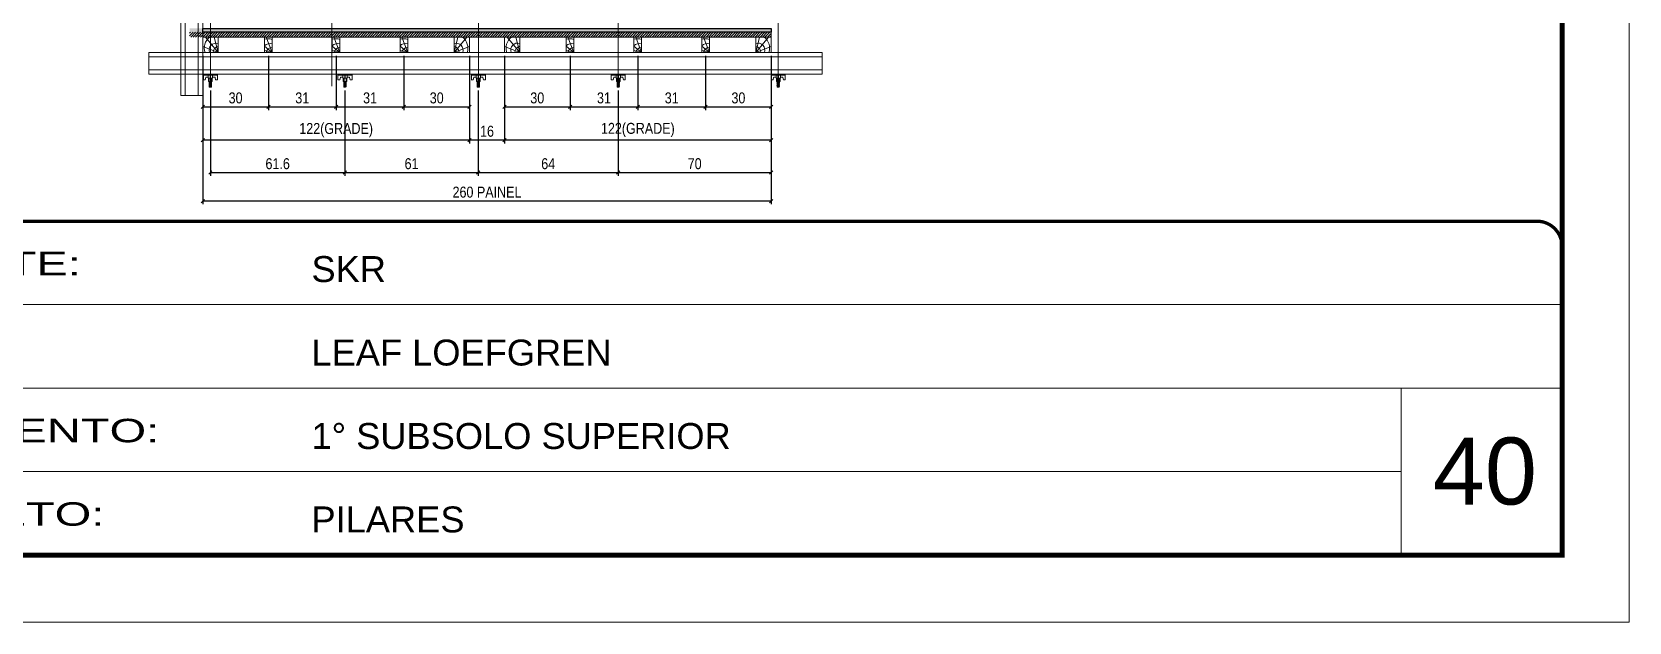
# Model space of a CAD drawing. Extents: x 14400 to 27878, y -21631 to 6985.
# Drawn here: x 19700 to 20653, y -4402 to -4050 of the extents above; entities that cross this region are included whole.
import ezdxf

# ---------------------------------------------------------------- set-up
doc = ezdxf.new("R2010")
doc.units = 0
doc.linetypes.add('CONTINUO', pattern=[0])
doc.linetypes.add('DASHED', pattern=[0.75, 0.5, -0.25])
for name, color, linetype, lineweight in [('CARIMBO', 255, 'Continuous', 9), ('Folhas', 255, 'Continuous', 9), ('Hachura', 251, 'Continuous', 9), ('Madeira', 126, 'Continuous', 18), ('Perfil Metálico', 224, 'Continuous', 18), ('SARRAFO DE PRESSAO', 251, 'DASHED', 9)]:
    doc.layers.add(name, color=color, linetype=linetype, lineweight=lineweight)
doc.layers.add('CHAPA', color=1, linetype='Continuous')
doc.layers.add('COTA', color=241, linetype='Continuous')
doc.styles.add('ARIAL', font='arial.ttf')
doc.styles.add('COTA TECNICA 2X', font='techl___.ttf', dxfattribs={"height": 10})
doc.styles.add('Tecnologia', font='')
doc.styles.get('Tecnologia').set_extended_font_data('Forgotten Futurist')
doc.dimstyles.new('SECAO PILAR', dxfattribs={"dimtxt": 10, "dimasz": 3, "dimexe": 3, "dimexo": 3, "dimgap": 3, "dimtad": 1, "dimdec": 1, "dimlfac": 0.5, "dimzin": 12, "dimdsep": 46, "dimtxsty": 'COTA TECNICA 2X', "dimblk1": 'OBLIQUE', "dimblk2": 'OBLIQUE', "dimsah": 1, "dimcen": 0.9, "dimclrd": 256, "dimclre": 256, "dimclrt": 256, "dimadec": 1, "dimazin": 3, "dimtfac": 1, "dimtdec": 1, "dimtmove": 0, "dimatfit": 3, "dimfxl": 1, "dimtolj": 1, "dimtzin": 12, "dimarcsym": 0})

# ---------------------------------------------------------------- blocks, each defined once
blk = doc.blocks.new('9999999999')
at = {"color": 30, "linetype": 'CONTINUO'}
for p, q in [((98564.56, 34379.64), (99583.98, 34379.64)), ((98564.56, 34329.83), (99487.98, 34329.83)), ((99583.98, 34329.83), (99487.98, 34329.83)), ((99487.98, 34329.83), (99487.98, 34230.21)), ((98564.56, 34280.02), (99487.98, 34280.02))]:
    blk.add_line(p, q, dxfattribs=at)
at = {"color": 30, "linetype": 'CONTINUO', "const_width": 2}
blk.add_lwpolyline([(99583.98, 34230.21), (99583.98, 34414.45, 0.414214), (99568.98, 34429.45), (98228.98, 34429.45, 0.414214), (98213.98, 34414.45), (98213.98, 34245.21, 0.414214), (98228.98, 34230.21), (99583.98, 34230.21)], format="xyb", dxfattribs=at)
at = {"layer": 'Folhas'}
blk.add_lwpolyline([(98138.98, 34190.21), (99623.98, 34190.21), (99623.98, 35240.21), (98138.98, 35240.21)], close=True, dxfattribs=at)
at = {"layer": 'Folhas', "color": 30, "const_width": 3}
blk.add_lwpolyline([(98213.98, 34230.21), (99583.98, 34230.21), (99583.98, 35200.21), (98213.98, 35200.21)], close=True, dxfattribs=at)
at = {"color": 7, "linetype": 'Continuous', "ltscale": 5, "style": 'ARIAL'}
for s, height, p in [('SKR', 15.483, (98837.68, 34393.13)), ('LEAF LOEFGREN', 15.4829, (98837.68, 34343.32)), ('1° SUBSOLO SUPERIOR', 15.4829, (98837.68, 34293.51)), ('PILARES', 15.483, (98837.68, 34243.7))]:
    blk.add_text(s, height=height, dxfattribs=at).set_placement(p)
at = {"layer": 'Folhas', "color": 7, "style": 'Tecnologia', "width": 1.5}
for s, p in [('CLIENTE:', (98573.65, 34397.17)), ('PAVIMENTO:', (98573.65, 34297.5)), ('PROJETO:', (98573.65, 34247.69))]:
    blk.add_text(s, height=14, dxfattribs=at).set_placement(p)
blk = doc.blocks.new('PONTALETE')
at = {"layer": 'Madeira'}
for q in [(2.71, 7), (7, 5.76), (7, 1.74)]:
    blk.add_line((0, 0), q, dxfattribs=at)
blk.add_lwpolyline([(0, 0), (7, 0), (7, 7), (0, 7)], close=True, dxfattribs=at)
for centre, radius, start, end in [((2.04, 0.06), 6.23, 37.28179, 109.09128), ((1.09, 0.9), 3.19, 343.60304, 109.98471), ((-0.21, -0.78), 3.09, 14.63219, 86.0383)]:
    blk.add_arc(centre, radius, start, end, dxfattribs=at)
blk = doc.blocks.new('MEIO PONTALETE')
at = {"layer": 'Madeira'}
for q in [(2.71, 7), (3.5, 2.88), (3.5, 0.87)]:
    blk.add_line((0, 0), q, dxfattribs=at)
blk.add_lwpolyline([(0, 0), (3.5, 0), (3.5, 7), (0, 7)], close=True, dxfattribs=at)
for centre, radius, start, end in [((2.04, 0.06), 6.23, 76.44987, 109.09128), ((1.09, 0.9), 3.19, 40.90626, 109.98471), ((-0.21, -0.78), 3.09, 14.63219, 86.0383)]:
    blk.add_arc(centre, radius, start, end, dxfattribs=at)
blk = doc.blocks.new('_Oblique')
at = {"color": 0, "linetype": 'ByBlock', "lineweight": -2}
blk.add_line((-0.5, -0.5), (0.5, 0.5), dxfattribs=at)
blk = doc.blocks.new('*D1512')
at = {"layer": 'COTA', "lineweight": -2, "transparency": 16777216}
for p, q in [((478.8, 136), (478.8, 86.1)), ((538.8, 136), (538.8, 86.1)), ((478.8, 89.1), (538.8, 89.1))]:
    blk.add_line(p, q, dxfattribs=at)
at = {"layer": 'Defpoints', "color": 0, "transparency": 16777216}
for p in [(478.8, 139), (538.8, 139), (538.8, 89.1)]:
    blk.add_point(p, dxfattribs=at)
at = {"layer": 'COTA', "lineweight": -2, "transparency": 16777216, "xscale": 3, "yscale": 3, "zscale": 3, "rotation": 180}
blk.add_blockref('_Oblique', (478.8, 89.1), dxfattribs=at)
at = {"layer": 'COTA', "lineweight": -2, "transparency": 16777216, "xscale": 3, "yscale": 3, "zscale": 3}
blk.add_blockref('_Oblique', (538.8, 89.1), dxfattribs=at)
at = {"layer": 'COTA', "transparency": 16777216, "insert": (508.8, 97.3), "char_height": 10, "attachment_point": 5, "style": 'COTA TECNICA 2X'}
blk.add_mtext('\\A1;30', dxfattribs=at)
blk = doc.blocks.new('*D1513')
at = {"layer": 'COTA', "lineweight": -2, "transparency": 16777216}
for p, q in [((478.8, 136), (478.8, 55.8)), ((722.8, 136), (722.8, 55.8)), ((722.8, 58.8), (478.8, 58.8))]:
    blk.add_line(p, q, dxfattribs=at)
at = {"layer": 'Defpoints', "color": 0, "transparency": 16777216}
for p in [(478.8, 139), (722.8, 139), (478.8, 58.8)]:
    blk.add_point(p, dxfattribs=at)
at = {"layer": 'COTA', "lineweight": -2, "transparency": 16777216, "xscale": 3, "yscale": 3, "zscale": 3, "rotation": 180}
blk.add_blockref('_Oblique', (478.8, 58.8), dxfattribs=at)
at = {"layer": 'COTA', "lineweight": -2, "transparency": 16777216, "xscale": 3, "yscale": 3, "zscale": 3}
blk.add_blockref('_Oblique', (722.8, 58.8), dxfattribs=at)
at = {"layer": 'COTA', "transparency": 16777216, "insert": (600.8, 68), "char_height": 10, "attachment_point": 5, "style": 'COTA TECNICA 2X'}
blk.add_mtext('\\A1;122(GRADE)', dxfattribs=at)
blk = doc.blocks.new('*D1514')
at = {"layer": 'COTA', "lineweight": -2, "transparency": 16777216}
for p, q in [((538.8, 136), (538.8, 86.1)), ((600.8, 136), (600.8, 86.1)), ((538.8, 89.1), (600.8, 89.1))]:
    blk.add_line(p, q, dxfattribs=at)
at = {"layer": 'Defpoints', "color": 0, "transparency": 16777216}
for p in [(538.8, 139), (600.8, 139), (600.8, 89.1)]:
    blk.add_point(p, dxfattribs=at)
at = {"layer": 'COTA', "lineweight": -2, "transparency": 16777216, "xscale": 3, "yscale": 3, "zscale": 3, "rotation": 180}
blk.add_blockref('_Oblique', (538.8, 89.1), dxfattribs=at)
at = {"layer": 'COTA', "lineweight": -2, "transparency": 16777216, "xscale": 3, "yscale": 3, "zscale": 3}
blk.add_blockref('_Oblique', (600.8, 89.1), dxfattribs=at)
at = {"layer": 'COTA', "transparency": 16777216, "insert": (569.8, 97.3), "char_height": 10, "attachment_point": 5, "style": 'COTA TECNICA 2X'}
blk.add_mtext('\\A1;31', dxfattribs=at)
blk = doc.blocks.new('*D1515')
at = {"layer": 'COTA', "lineweight": -2, "transparency": 16777216}
for p, q in [((600.8, 136), (600.8, 86.1)), ((662.8, 136), (662.8, 86.1)), ((600.8, 89.1), (662.8, 89.1))]:
    blk.add_line(p, q, dxfattribs=at)
at = {"layer": 'Defpoints', "color": 0, "transparency": 16777216}
for p in [(600.8, 139), (662.8, 139), (662.8, 89.1)]:
    blk.add_point(p, dxfattribs=at)
at = {"layer": 'COTA', "lineweight": -2, "transparency": 16777216, "xscale": 3, "yscale": 3, "zscale": 3, "rotation": 180}
blk.add_blockref('_Oblique', (600.8, 89.1), dxfattribs=at)
at = {"layer": 'COTA', "lineweight": -2, "transparency": 16777216, "xscale": 3, "yscale": 3, "zscale": 3}
blk.add_blockref('_Oblique', (662.8, 89.1), dxfattribs=at)
at = {"layer": 'COTA', "transparency": 16777216, "insert": (631.8, 97.3), "char_height": 10, "attachment_point": 5, "style": 'COTA TECNICA 2X'}
blk.add_mtext('\\A1;31', dxfattribs=at)
blk = doc.blocks.new('*D1516')
at = {"layer": 'COTA', "lineweight": -2, "transparency": 16777216}
for p, q in [((662.8, 136), (662.8, 86.1)), ((722.8, 136), (722.8, 86.1)), ((662.8, 89.1), (722.8, 89.1))]:
    blk.add_line(p, q, dxfattribs=at)
at = {"layer": 'Defpoints', "color": 0, "transparency": 16777216}
for p in [(662.8, 139), (722.8, 139), (722.8, 89.1)]:
    blk.add_point(p, dxfattribs=at)
at = {"layer": 'COTA', "lineweight": -2, "transparency": 16777216, "xscale": 3, "yscale": 3, "zscale": 3, "rotation": 180}
blk.add_blockref('_Oblique', (662.8, 89.1), dxfattribs=at)
at = {"layer": 'COTA', "lineweight": -2, "transparency": 16777216, "xscale": 3, "yscale": 3, "zscale": 3}
blk.add_blockref('_Oblique', (722.8, 89.1), dxfattribs=at)
at = {"layer": 'COTA', "transparency": 16777216, "insert": (692.8, 97.3), "char_height": 10, "attachment_point": 5, "style": 'COTA TECNICA 2X'}
blk.add_mtext('\\A1;30', dxfattribs=at)
blk = doc.blocks.new('*D1517')
at = {"layer": 'COTA', "lineweight": -2, "transparency": 16777216}
for p, q in [((202.8, 135.9), (202.8, 86.1)), ((262.8, 135.9), (262.8, 86.1)), ((202.8, 89.1), (262.8, 89.1))]:
    blk.add_line(p, q, dxfattribs=at)
at = {"layer": 'Defpoints', "color": 0, "transparency": 16777216}
for p in [(202.8, 138.9), (262.8, 138.9), (262.8, 89.1)]:
    blk.add_point(p, dxfattribs=at)
at = {"layer": 'COTA', "lineweight": -2, "transparency": 16777216, "xscale": 3, "yscale": 3, "zscale": 3, "rotation": 180}
blk.add_blockref('_Oblique', (202.8, 89.1), dxfattribs=at)
at = {"layer": 'COTA', "lineweight": -2, "transparency": 16777216, "xscale": 3, "yscale": 3, "zscale": 3}
blk.add_blockref('_Oblique', (262.8, 89.1), dxfattribs=at)
at = {"layer": 'COTA', "transparency": 16777216, "insert": (232.8, 97.3), "char_height": 10, "attachment_point": 5, "style": 'COTA TECNICA 2X'}
blk.add_mtext('\\A1;30', dxfattribs=at)
blk = doc.blocks.new('*D1518')
at = {"layer": 'COTA', "lineweight": -2, "transparency": 16777216}
for p, q in [((202.8, 135.9), (202.8, 55.7)), ((446.8, 135.9), (446.8, 55.7)), ((446.8, 58.7), (202.8, 58.7))]:
    blk.add_line(p, q, dxfattribs=at)
at = {"layer": 'Defpoints', "color": 0, "transparency": 16777216}
for p in [(202.8, 138.9), (446.8, 138.9), (202.8, 58.7)]:
    blk.add_point(p, dxfattribs=at)
at = {"layer": 'COTA', "lineweight": -2, "transparency": 16777216, "xscale": 3, "yscale": 3, "zscale": 3, "rotation": 180}
blk.add_blockref('_Oblique', (202.8, 58.7), dxfattribs=at)
at = {"layer": 'COTA', "lineweight": -2, "transparency": 16777216, "xscale": 3, "yscale": 3, "zscale": 3}
blk.add_blockref('_Oblique', (446.8, 58.7), dxfattribs=at)
at = {"layer": 'COTA', "transparency": 16777216, "insert": (324.8, 67.9), "char_height": 10, "attachment_point": 5, "style": 'COTA TECNICA 2X'}
blk.add_mtext('\\A1;122(GRADE)', dxfattribs=at)
blk = doc.blocks.new('*D1519')
at = {"layer": 'COTA', "lineweight": -2, "transparency": 16777216}
for p, q in [((262.8, 135.9), (262.8, 86.1)), ((324.8, 135.9), (324.8, 86.1)), ((262.8, 89.1), (324.8, 89.1))]:
    blk.add_line(p, q, dxfattribs=at)
at = {"layer": 'Defpoints', "color": 0, "transparency": 16777216}
for p in [(262.8, 138.9), (324.8, 138.9), (324.8, 89.1)]:
    blk.add_point(p, dxfattribs=at)
at = {"layer": 'COTA', "lineweight": -2, "transparency": 16777216, "xscale": 3, "yscale": 3, "zscale": 3, "rotation": 180}
blk.add_blockref('_Oblique', (262.8, 89.1), dxfattribs=at)
at = {"layer": 'COTA', "lineweight": -2, "transparency": 16777216, "xscale": 3, "yscale": 3, "zscale": 3}
blk.add_blockref('_Oblique', (324.8, 89.1), dxfattribs=at)
at = {"layer": 'COTA', "transparency": 16777216, "insert": (293.8, 97.3), "char_height": 10, "attachment_point": 5, "style": 'COTA TECNICA 2X'}
blk.add_mtext('\\A1;31', dxfattribs=at)
blk = doc.blocks.new('*D1520')
at = {"layer": 'COTA', "lineweight": -2, "transparency": 16777216}
for p, q in [((324.8, 135.9), (324.8, 86.1)), ((386.8, 135.9), (386.8, 86.1)), ((324.8, 89.1), (386.8, 89.1))]:
    blk.add_line(p, q, dxfattribs=at)
at = {"layer": 'Defpoints', "color": 0, "transparency": 16777216}
for p in [(324.8, 138.9), (386.8, 138.9), (386.8, 89.1)]:
    blk.add_point(p, dxfattribs=at)
at = {"layer": 'COTA', "lineweight": -2, "transparency": 16777216, "xscale": 3, "yscale": 3, "zscale": 3, "rotation": 180}
blk.add_blockref('_Oblique', (324.8, 89.1), dxfattribs=at)
at = {"layer": 'COTA', "lineweight": -2, "transparency": 16777216, "xscale": 3, "yscale": 3, "zscale": 3}
blk.add_blockref('_Oblique', (386.8, 89.1), dxfattribs=at)
at = {"layer": 'COTA', "transparency": 16777216, "insert": (355.8, 97.3), "char_height": 10, "attachment_point": 5, "style": 'COTA TECNICA 2X'}
blk.add_mtext('\\A1;31', dxfattribs=at)
blk = doc.blocks.new('*D1521')
at = {"layer": 'COTA', "lineweight": -2, "transparency": 16777216}
for p, q in [((386.8, 135.9), (386.8, 86.1)), ((446.8, 135.9), (446.8, 86.1)), ((386.8, 89.1), (446.8, 89.1))]:
    blk.add_line(p, q, dxfattribs=at)
at = {"layer": 'Defpoints', "color": 0, "transparency": 16777216}
for p in [(386.8, 138.9), (446.8, 138.9), (446.8, 89.1)]:
    blk.add_point(p, dxfattribs=at)
at = {"layer": 'COTA', "lineweight": -2, "transparency": 16777216, "xscale": 3, "yscale": 3, "zscale": 3, "rotation": 180}
blk.add_blockref('_Oblique', (386.8, 89.1), dxfattribs=at)
at = {"layer": 'COTA', "lineweight": -2, "transparency": 16777216, "xscale": 3, "yscale": 3, "zscale": 3}
blk.add_blockref('_Oblique', (446.8, 89.1), dxfattribs=at)
at = {"layer": 'COTA', "transparency": 16777216, "insert": (416.8, 97.3), "char_height": 10, "attachment_point": 5, "style": 'COTA TECNICA 2X'}
blk.add_mtext('\\A1;30', dxfattribs=at)
blk = doc.blocks.new('*D1560')
at = {"layer": 'COTA', "lineweight": -2, "transparency": 16777216}
for p, q in [((446.8, 135.9), (446.8, 55.7)), ((478.8, 136), (478.8, 55.7)), ((478.8, 58.7), (446.8, 58.7))]:
    blk.add_line(p, q, dxfattribs=at)
at = {"layer": 'Defpoints', "color": 0, "transparency": 16777216}
for p in [(446.8, 138.9), (478.8, 139), (446.8, 58.7)]:
    blk.add_point(p, dxfattribs=at)
at = {"layer": 'COTA', "lineweight": -2, "transparency": 16777216, "xscale": 3, "yscale": 3, "zscale": 3, "rotation": 180}
blk.add_blockref('_Oblique', (446.8, 58.7), dxfattribs=at)
at = {"layer": 'COTA', "lineweight": -2, "transparency": 16777216, "xscale": 3, "yscale": 3, "zscale": 3}
blk.add_blockref('_Oblique', (478.8, 58.7), dxfattribs=at)
at = {"layer": 'COTA', "transparency": 16777216, "insert": (462.8, 66.8), "char_height": 10, "attachment_point": 5, "style": 'COTA TECNICA 2X'}
blk.add_mtext('\\A1;16', dxfattribs=at)
blk = doc.blocks.new('C')
at = {"layer": 'Hachura', "color": 0}
for p, q in [((0, 3.22), (0, -3.22)), ((0.45, 3.22), (0, 3.22)), ((0.46, 3.16), (0, 3.16)), ((0.46, 3.05), (0, 3.05)), ((0.46, 2.88), (0, 2.88)), ((0, 2.75), (0, -1.16)), ((0.46, 2.65), (0, 2.65)), ((0.46, 2.23), (0, 2.23)), ((0.46, 1.51), (0, 1.51)), ((0.39, 0.49), (0.17, 0.49)), ((0.45, -3.23), (0.45, 3.22)), ((0.45, 3.22), (2.58, 3.22)), ((1.74, 0.97), (0.45, 0.97)), ((1.45, 0.1), (0.45, 0.1)), ((1.35, 1.94), (1.35, 0.96)), ((2.58, 2.39), (1.47, 2.09)), ((1.74, -0.97), (1.74, 0.97)), ((1.74, 0.97), (1.74, 0.84)), ((1.74, 0.97), (1.74, 0.84)), ((1.74, 0.84), (3.35, 0.84)), ((3.35, 0.45), (1.74, 0.45)), ((2.58, 3.22), (2.58, 2.39)), ((3.32, 0.84), (3.32, -0.84)), ((3.35, 0.84), (3.35, -0.84)), ((3.68, 0.45), (3.35, 0.45)), ((3.84, -0.52), (3.35, 0.45)), ((3.35, 0.06), (3.67, -0.57)), ((3.68, 0.45), (4.16, -0.52)), ((3.72, 0.5), (4.25, -0.57)), ((4.37, -0.55), (3.83, 0.53)), ((4.15, 0.45), (3.93, 0.45)), ((4.42, -0.52), (3.93, 0.45)), ((4.15, 0.45), (4.26, 0.45)), ((4.26, 0.45), (4.74, -0.52)), ((4.3, 0.5), (4.83, -0.57)), ((4.95, -0.55), (4.41, 0.53)), ((4.51, 0.45), (4.84, 0.45)), ((5, -0.52), (4.51, 0.45)), ((4.84, 0.45), (5.32, -0.52)), ((4.88, 0.5), (5.41, -0.57)), ((5.53, -0.55), (4.99, 0.53)), ((5.58, -0.52), (5.09, 0.45)), ((5.42, 0.45), (5.09, 0.45)), ((5.58, -0.52), (5.09, 0.45)), ((5.42, 0.45), (5.74, -0.19)), ((5.46, 0.5), (5.74, -0.07)), ((5.74, 0.19), (5.57, 0.53)), ((5.74, 0.32), (5.68, 0.45)), ((5.68, 0.45), (5.74, 0.45)), ((5.74, 0.45), (5.9, 0.29)), ((5.74, 0.45), (5.74, -0.52)), ((5.9, -0.36), (5.9, 0.29)), ((0.45, 0), (0, 0)), ((0.46, -1.52), (0, -1.52)), ((0.46, -2.23), (0, -2.23)), ((0.46, -2.65), (0, -2.65)), ((0.46, -2.88), (0, -2.88)), ((0.46, -3.05), (0, -3.05)), ((0.46, -3.16), (0, -3.16)), ((0, -3.22), (2.57, -3.22)), ((0.08, -0.48), (0.29, -0.48)), ((0.29, -0.48), (0.4, -0.48)), ((0.45, 0), (0.45, -0.97)), ((0.45, -0.16), (1.45, -0.16)), ((0.45, -0.65), (0.45, -0.32)), ((0.45, -3.23), (0.45, -0.65)), ((0.45, -0.97), (1.74, -0.97)), ((1.35, -1.94), (1.35, -0.97)), ((2.58, -2.39), (1.47, -2.1)), ((3.35, -0.32), (1.74, -0.32)), ((3.35, -0.84), (1.74, -0.84)), ((2.58, -3.23), (2.58, -2.39)), ((3.35, -0.07), (3.58, -0.52)), ((3.35, -0.52), (3.58, -0.52)), ((3.84, -0.52), (4.16, -0.52)), ((4.42, -0.52), (4.74, -0.52)), ((4.63, -0.52), (4.74, -0.52)), ((5, -0.52), (5.32, -0.52)), ((5.58, -0.52), (5.74, -0.52)), ((5.74, -0.52), (5.9, -0.36)), ((5.74, -0.52), (5.74, -0.52))]:
    blk.add_line(p, q, dxfattribs=at)
for centre, radius, start, end in [((1.52, 1.94), 0.161, 104.74356, 180), ((1.44, -0.03), 0.129, 272.69497, 87.30503), ((3.81, 0.39), 0.143, 25.56881, 154.43119), ((4.39, 0.39), 0.143, 25.56881, 154.43119), ((4.97, 0.39), 0.143, 25.56881, 154.43119), ((5.55, 0.39), 0.143, 25.56881, 154.43119), ((0.17, -0.37), 0.174, 221.74404, 317.85924), ((1.52, -1.94), 0.161, 180, 255.25644), ((3.71, -0.4), 0.174, 222.14076, 318.25596), ((4.29, -0.4), 0.174, 222.14076, 318.25596), ((4.87, -0.4), 0.174, 222.14076, 318.25596), ((5.45, -0.4), 0.174, 222.14076, 318.25596), ((5.61, -0.4), 0.174, 317.85924, 318.25596)]:
    blk.add_arc(centre, radius, start, end, dxfattribs=at)
blk = doc.blocks.new('*D1562')
at = {"layer": 'COTA', "lineweight": -2, "transparency": 16777216}
for p, q in [((209.7, 104.2), (209.7, 26)), ((332.8, 104.2), (332.8, 26)), ((209.7, 29), (332.8, 29))]:
    blk.add_line(p, q, dxfattribs=at)
at = {"layer": 'Defpoints', "color": 0, "transparency": 16777216}
for p in [(209.7, 107.2), (332.8, 107.2), (332.8, 29)]:
    blk.add_point(p, dxfattribs=at)
at = {"layer": 'COTA', "lineweight": -2, "transparency": 16777216, "xscale": 3, "yscale": 3, "zscale": 3, "rotation": 180}
blk.add_blockref('_Oblique', (209.7, 29), dxfattribs=at)
at = {"layer": 'COTA', "lineweight": -2, "transparency": 16777216, "xscale": 3, "yscale": 3, "zscale": 3}
blk.add_blockref('_Oblique', (332.8, 29), dxfattribs=at)
at = {"layer": 'COTA', "transparency": 16777216, "insert": (271.3, 37.1), "char_height": 10, "attachment_point": 5, "style": 'COTA TECNICA 2X'}
blk.add_mtext('\\A1;61.6', dxfattribs=at)
blk = doc.blocks.new('*D1563')
at = {"layer": 'COTA', "lineweight": -2, "transparency": 16777216}
for p, q in [((332.8, 104.2), (332.8, 26)), ((454.8, 104.2), (454.8, 26)), ((332.8, 29), (454.8, 29))]:
    blk.add_line(p, q, dxfattribs=at)
at = {"layer": 'Defpoints', "color": 0, "transparency": 16777216}
for p in [(332.8, 107.2), (454.8, 107.2), (454.8, 29)]:
    blk.add_point(p, dxfattribs=at)
at = {"layer": 'COTA', "lineweight": -2, "transparency": 16777216, "xscale": 3, "yscale": 3, "zscale": 3, "rotation": 180}
blk.add_blockref('_Oblique', (332.8, 29), dxfattribs=at)
at = {"layer": 'COTA', "lineweight": -2, "transparency": 16777216, "xscale": 3, "yscale": 3, "zscale": 3}
blk.add_blockref('_Oblique', (454.8, 29), dxfattribs=at)
at = {"layer": 'COTA', "transparency": 16777216, "insert": (393.8, 37.1), "char_height": 10, "attachment_point": 5, "style": 'COTA TECNICA 2X'}
blk.add_mtext('\\A1;61', dxfattribs=at)
blk = doc.blocks.new('*D1564')
at = {"layer": 'COTA', "lineweight": -2, "transparency": 16777216}
for p, q in [((454.8, 104.2), (454.8, 26)), ((582.8, 104.2), (582.8, 26)), ((454.8, 29), (582.8, 29))]:
    blk.add_line(p, q, dxfattribs=at)
at = {"layer": 'Defpoints', "color": 0, "transparency": 16777216}
for p in [(454.8, 107.2), (582.8, 107.2), (582.8, 29)]:
    blk.add_point(p, dxfattribs=at)
at = {"layer": 'COTA', "lineweight": -2, "transparency": 16777216, "xscale": 3, "yscale": 3, "zscale": 3, "rotation": 180}
blk.add_blockref('_Oblique', (454.8, 29), dxfattribs=at)
at = {"layer": 'COTA', "lineweight": -2, "transparency": 16777216, "xscale": 3, "yscale": 3, "zscale": 3}
blk.add_blockref('_Oblique', (582.8, 29), dxfattribs=at)
at = {"layer": 'COTA', "transparency": 16777216, "insert": (518.8, 37.1), "char_height": 10, "attachment_point": 5, "style": 'COTA TECNICA 2X'}
blk.add_mtext('\\A1;64', dxfattribs=at)
blk = doc.blocks.new('*D1561')
at = {"layer": 'COTA', "lineweight": -2, "transparency": 16777216}
for p, q in [((722.8, 136), (722.8, 26)), ((582.8, 104.2), (582.8, 26)), ((582.8, 29), (722.8, 29))]:
    blk.add_line(p, q, dxfattribs=at)
at = {"layer": 'Defpoints', "color": 0, "transparency": 16777216}
for p in [(722.8, 139), (582.8, 107.2), (722.8, 29)]:
    blk.add_point(p, dxfattribs=at)
at = {"layer": 'COTA', "lineweight": -2, "transparency": 16777216, "xscale": 3, "yscale": 3, "zscale": 3, "rotation": 180}
blk.add_blockref('_Oblique', (582.8, 29), dxfattribs=at)
at = {"layer": 'COTA', "lineweight": -2, "transparency": 16777216, "xscale": 3, "yscale": 3, "zscale": 3}
blk.add_blockref('_Oblique', (722.8, 29), dxfattribs=at)
at = {"layer": 'COTA', "transparency": 16777216, "insert": (652.8, 37.1), "char_height": 10, "attachment_point": 5, "style": 'COTA TECNICA 2X'}
blk.add_mtext('\\A1;70', dxfattribs=at)
blk = doc.blocks.new('*D1522')
at = {"layer": 'COTA', "lineweight": -2, "transparency": 16777216}
for p, q in [((722.8, 136), (722.8, 0)), ((202.8, 92.8), (202.8, 0)), ((722.8, 3), (202.8, 3))]:
    blk.add_line(p, q, dxfattribs=at)
at = {"layer": 'Defpoints', "color": 0, "transparency": 16777216}
for p in [(722.8, 139), (202.8, 95.8), (202.8, 3)]:
    blk.add_point(p, dxfattribs=at)
at = {"layer": 'COTA', "lineweight": -2, "transparency": 16777216, "xscale": 3, "yscale": 3, "zscale": 3, "rotation": 180}
blk.add_blockref('_Oblique', (202.8, 3), dxfattribs=at)
at = {"layer": 'COTA', "lineweight": -2, "transparency": 16777216, "xscale": 3, "yscale": 3, "zscale": 3}
blk.add_blockref('_Oblique', (722.8, 3), dxfattribs=at)
at = {"layer": 'COTA', "transparency": 16777216, "insert": (462.8, 11.1), "char_height": 10, "attachment_point": 5, "style": 'COTA TECNICA 2X'}
blk.add_mtext('\\A1;260 PAINEL', dxfattribs=at)
blk = doc.blocks.new('A$C81a2738f')
at = {"layer": 'Hachura'}
h = blk.add_hatch(color=256, dxfattribs=at)
h.dxf.hatch_style = 1
h.paths.add_polyline_path([(722.76, 157.39), (722.76, 160.99), (190.76, 160.99), (190.76, 157.39)])
h = blk.add_hatch(dxfattribs=at)
h.set_pattern_fill('ANSI31', color=256, scale=0.5, angle=360, style=0)
h.set_pattern_definition([(45, (7110.8962, 1548.2292), (-1.122532, 1.122532), [])])
h.paths.add_polyline_path([(190.76, 157.38), (190.76, 153), (722.76, 152.98), (722.76, 157.4)])
at = {"layer": 'CHAPA'}
blk.add_lwpolyline([(202.76, 160.99), (722.76, 160.99), (722.76, 157.39), (202.76, 157.39)], close=True, dxfattribs=at)
at = {"layer": 'Hachura'}
for p, q in [((320.91, 108.25), (320.9, 262.41)), ((454.91, 108.25), (454.9, 262.41)), ((582.91, 108.25), (582.9, 262.41)), ((729.26, 108.25), (729.25, 262.41)), ((209.79, 108.25), (209.78, 190.87))]:
    blk.add_line(p, q, dxfattribs=at)
blk.add_lwpolyline([(722.76, 157.39), (202.76, 157.39), (202.76, 152.99), (722.76, 152.99)], close=True, dxfattribs=at)
at = {"layer": 'Madeira'}
for points in [[(446.77, 138.99), (446.76, 152.99), (202.76, 152.99), (202.78, 138.99)], [(722.78, 139.04), (722.76, 153.04), (478.77, 153.04), (478.79, 139.04)]]:
    blk.add_lwpolyline(points, close=True, dxfattribs=at)
at = {"layer": 'Perfil Metálico'}
for points in [[(202.72, 1181.64), (182.72, 1181.64), (182.72, 99.54), (202.72, 99.54)], [(186.72, 99.54), (198.72, 99.54), (198.72, 1181.64), (186.72, 1181.64)], [(769.38, 119.05), (769.38, 139.05), (153.35, 139.05), (153.35, 119.05)], [(153.35, 135.05), (153.35, 123.05), (769.38, 123.05), (769.38, 135.05)]]:
    blk.add_lwpolyline(points, close=True, dxfattribs=at)
at = {"layer": 'Hachura', "linetype": 'Continuous', "xscale": 2, "yscale": 2, "zscale": 2, "rotation": 270}
for p in [(209.79, 119.05), (332.92, 119.05), (454.92, 119.05), (582.92, 119.05), (729.26, 119.05)]:
    blk.add_blockref('C', p, dxfattribs=at)
at = {"layer": 'Madeira'}
for name, p, xscale, yscale, zscale, rotation in [('PONTALETE', (216.78, 138.95), 2, 2, 2, 90.06291069689675), ('MEIO PONTALETE', (266.27, 138.94), -1.999999997962732, 1.999999997962732, 1.999999997962732, 0.06291069689670081), ('MEIO PONTALETE', (328.27, 138.94), -1.999999997962732, 1.999999997962732, 1.999999997962732, 0.06291069689670081), ('MEIO PONTALETE', (390.27, 138.94), -1.999999997962732, 1.999999997962732, 1.999999997962732, 0.06291069689670081), ('PONTALETE', (432.77, 138.93), -2, 2, 2, 270.0629106968967), ('PONTALETE', (492.79, 139), 2, 2, 2, 90.06291069689675), ('MEIO PONTALETE', (542.28, 138.98), -1.999999997962732, 1.999999997962732, 1.999999997962732, 0.06291069689670081), ('MEIO PONTALETE', (604.28, 138.98), -1.999999997962732, 1.999999997962732, 1.999999997962732, 0.06291069689670081), ('MEIO PONTALETE', (666.28, 138.98), -1.999999997962732, 1.999999997962732, 1.999999997962732, 0.06291069689670081), ('PONTALETE', (708.78, 138.98), -2, 2, 2, 270.0629106968967)]:
    blk.add_blockref(name, p, dxfattribs=dict(at, xscale=xscale, yscale=yscale, zscale=zscale, rotation=rotation))
at = {"layer": 'COTA'}
dim = blk.add_linear_dim(base=(202.8, 3), p1=(722.78, 139.05), p2=(202.8, 95.82), angle=180, text='<> PAINEL', dimstyle='SECAO PILAR', dxfattribs=at)
dim.commit()
dim.dimension.update_dxf_attribs({"geometry": '*D1522', "text_midpoint": (462.79, 11.1)})
for base, p1, p2, picture, middle in [((202.8, 58.73), (446.79, 138.95), (202.8, 138.92), '*D1518', (324.8, 67.95)), ((478.81, 58.77), (722.8, 139), (478.81, 138.97), '*D1513', (600.8, 67.99))]:
    dim = blk.add_linear_dim(base=base, p1=p1, p2=p2, text='<>(GRADE)', dimstyle='SECAO PILAR', dxfattribs=at)
    dim.commit()
    dim.dimension.update_dxf_attribs({"geometry": picture, "text_midpoint": middle})
for base, p1, p2, picture, middle in [((262.8, 89.06), (202.8, 138.92), (262.8, 138.94), '*D1517', (232.8, 97.28)), ((324.8, 89.06), (262.8, 138.94), (324.8, 138.94), '*D1519', (293.8, 97.28)), ((386.8, 89.06), (324.8, 138.94), (386.8, 138.94), '*D1520', (355.8, 97.28)), ((446.79, 89.06), (386.8, 138.94), (446.79, 138.94), '*D1521', (416.8, 97.28)), ((538.81, 89.11), (478.81, 138.97), (538.81, 138.98), '*D1512', (508.81, 97.33)), ((600.81, 89.11), (538.81, 138.98), (600.81, 138.98), '*D1514', (569.81, 97.33)), ((662.81, 89.11), (600.81, 138.98), (662.81, 138.98), '*D1515', (631.81, 97.33)), ((722.8, 89.11), (662.81, 138.98), (722.8, 138.98), '*D1516', (692.8, 97.33))]:
    dim = blk.add_linear_dim(base=base, p1=p1, p2=p2, dimstyle='SECAO PILAR', dxfattribs=at)
    dim.commit()
    dim.dimension.update_dxf_attribs({"geometry": picture, "text_midpoint": middle})
for base, p1, p2, picture, middle in [((446.77, 58.73), (478.79, 138.98), (446.77, 138.94), '*D1560', (462.78, 66.83)), ((332.85, 28.95), (209.72, 107.25), (332.85, 107.25), '*D1562', (271.28, 37.06)), ((454.85, 28.95), (332.85, 107.25), (454.85, 107.25), '*D1563', (393.85, 37.06)), ((582.85, 28.95), (454.85, 107.25), (582.85, 107.25), '*D1564', (518.85, 37.06))]:
    dim = blk.add_linear_dim(base=base, p1=p1, p2=p2, angle=180, dimstyle='SECAO PILAR', dxfattribs=at)
    dim.commit()
    dim.dimension.update_dxf_attribs({"geometry": picture, "text_midpoint": middle})
dim = blk.add_linear_dim(base=(722.78, 28.95), p1=(582.85, 107.25), p2=(722.78, 139.04), angle=180, dimstyle='SECAO PILAR', override={"dimtmove": 1}, dxfattribs=at)
dim.commit()
dim.dimension.update_dxf_attribs({"geometry": '*D1561', "text_midpoint": (652.81, 37.06)})

msp = doc.modelspace()

# ---------------------------------------------------------------- block references
at = {"xscale": 0.6523048931579974, "yscale": 0.6523048931579974, "zscale": 0.6523048931579974}
msp.add_blockref('A$C81a2738f', (19670.04, -4153.13), dxfattribs=at)
at = {"layer": 'SARRAFO DE PRESSAO', "color": 6, "linetype": 'ByBlock'}
msp.add_blockref('9999999999', (-78970.51, -38592.65), dxfattribs=at)

# ---------------------------------------------------------------- texts
at = {"layer": 'CARIMBO', "style": 'ARIAL'}
msp.add_text('40', height=40, dxfattribs=at).set_placement((20536.33, -4332.3))

doc.saveas('drawing.dxf')
